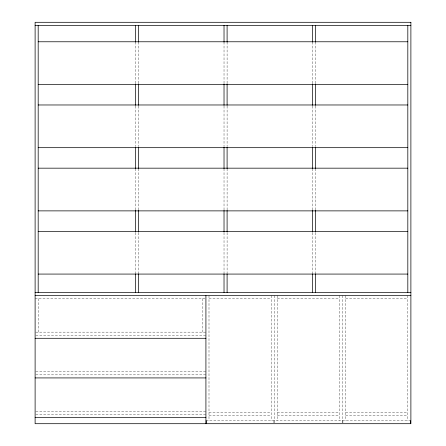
<?xml version="1.0" encoding="UTF-8"?>
<svg xmlns="http://www.w3.org/2000/svg" width="446" height="446" viewBox="0 0 446 446"><rect width="100%" height="100%" fill="white"/><g stroke="black" fill="none" stroke-linecap="round" stroke-linejoin="round"><path stroke-width="0.33" stroke-dasharray="2.23 1.67" d="M35.111 298.669L205.305 298.669M208.996 298.669L271.168 298.669M277.317 298.669L339.49 298.669M345.639 298.669L407.817 298.669M35.725 332.147L205.918 332.147M35.803 335.219L205.918 335.219M35.803 371.774L205.918 371.774M35.803 374.846L205.918 374.846M35.803 411.402L205.918 411.402M208.996 412.427L271.168 412.427M277.317 412.427L339.49 412.427M345.639 412.427L407.817 412.427M35.803 414.479L205.918 414.479M208.996 415.499L271.168 415.499M277.317 415.499L339.49 415.499M345.639 415.499L407.817 415.499M205.918 420.628L410.889 420.628M407.817 295.592L407.817 420.628M345.639 295.592L345.639 420.628M342.907 420.628L342.907 423.7M342.567 295.592L342.567 420.628M342.227 420.628L342.227 423.7M339.49 295.592L339.49 420.628M315.578 42.069L315.578 83.118M315.578 106.076L315.578 146.422M315.578 168.688L315.578 210.428M315.578 232.689L315.578 273.041M312.501 42.069L312.501 83.118M312.501 106.076L312.501 146.422M312.501 168.688L312.501 210.428M312.501 232.689L312.501 273.041M277.317 295.592L277.317 420.628M274.585 420.628L274.585 423.7M274.24 295.592L274.24 420.628M273.9 420.628L273.9 423.7M271.168 295.592L271.168 420.628M227.098 42.069L227.098 83.118M227.098 106.076L227.098 146.422M227.098 168.688L227.098 210.428M227.098 232.689L227.098 273.041M224.026 42.069L224.026 83.118M224.026 106.076L224.026 146.422M224.026 168.688L224.026 210.428M224.026 232.689L224.026 273.041M208.996 295.592L208.996 420.628M202.846 298.669L202.846 332.147M138.622 42.069L138.622 83.118M138.622 106.076L138.622 146.422M138.622 168.688L138.622 210.428M138.622 232.689L138.622 273.041M135.545 42.069L135.545 83.118M135.545 106.076L135.545 146.422M135.545 168.688L135.545 210.428M135.545 232.689L135.545 273.041M38.183 298.669L38.183 332.147"/><path stroke-width="0.67" d="M35.111 25.372L410.889 25.372M38.183 41.773L407.817 41.773M38.183 84.472L407.817 84.472M38.183 104.972L407.817 104.972M38.183 147.676L407.817 147.676M38.183 168.17L407.817 168.17M38.183 210.874L407.817 210.874M38.183 231.368L407.817 231.368M38.183 274.073L407.817 274.073M35.111 292.52L410.889 292.52M35.111 295.592L410.889 295.592M35.111 338.297L205.918 338.297M35.111 377.924L205.918 377.924M35.111 417.551L205.918 417.551M410.549 420.628L410.549 423.7M407.817 25.372L407.817 292.52M315.578 25.372L315.578 42.069M315.578 83.815L315.578 105.379M315.578 147.119L315.578 168.688M315.578 210.428L315.578 231.992M315.578 273.738L315.578 292.52M312.501 25.372L312.501 42.069M312.501 83.815L312.501 105.379M312.501 147.119L312.501 168.688M312.501 210.428L312.501 231.992M312.501 273.738L312.501 292.52M227.098 25.372L227.098 42.069M227.098 83.815L227.098 105.379M227.098 147.119L227.098 168.688M227.098 210.428L227.098 231.992M227.098 273.738L227.098 292.52M224.026 25.372L224.026 42.069M224.026 83.815L224.026 105.379M224.026 147.119L224.026 168.688M224.026 210.428L224.026 231.992M224.026 273.738L224.026 292.52M206.258 420.628L206.258 423.7M205.918 295.592L205.918 423.7M138.622 25.372L138.622 42.069M138.622 83.815L138.622 105.379M138.622 147.119L138.622 168.688M138.622 210.428L138.622 231.992M138.622 273.738L138.622 292.52M135.545 25.372L135.545 42.069M135.545 83.815L135.545 105.379M135.545 147.119L135.545 168.688M135.545 210.428L135.545 231.992M135.545 273.738L135.545 292.52M38.183 25.372L38.183 292.52M410.889 22.3L35.111 22.3L35.111 423.7L410.889 423.7L410.889 22.3"/></g></svg>
